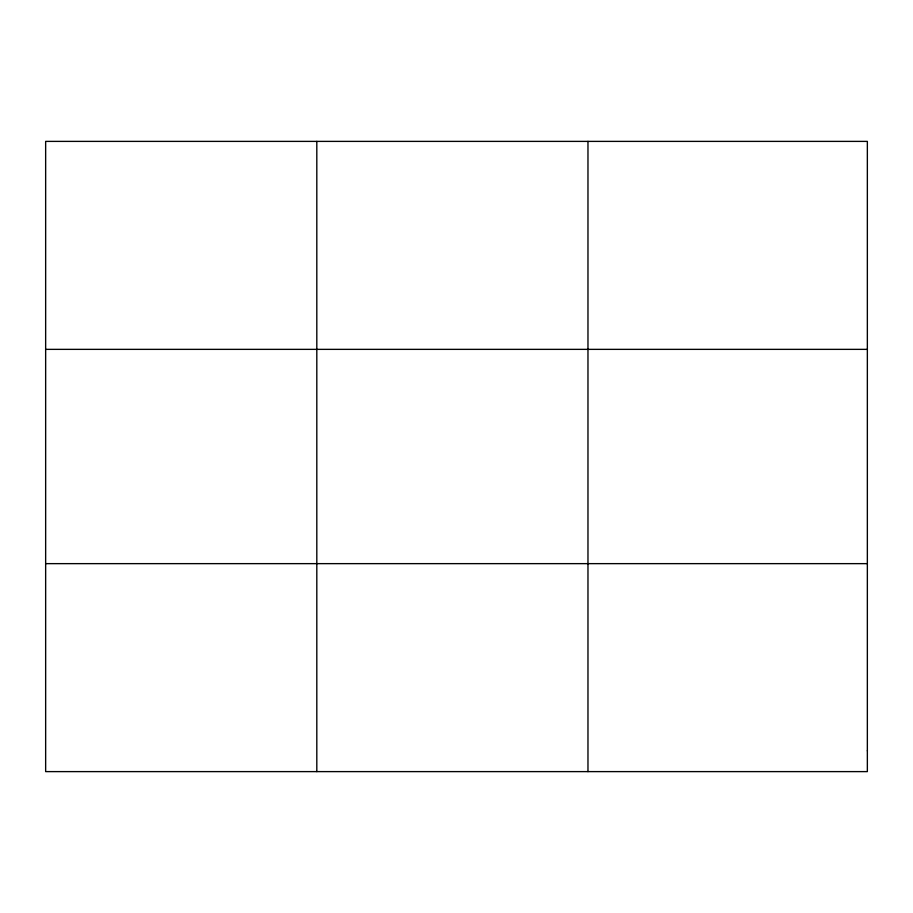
<?xml version="1.0" encoding="UTF-8"?>
<svg xmlns="http://www.w3.org/2000/svg" width="913" height="913" viewBox="0 0 913 913"><rect width="100%" height="100%" fill="white"/><g stroke="black" fill="none" stroke-linecap="round" stroke-linejoin="round"><path stroke-width="1.37" d="M316.811 771.611L316.811 141.389M587.972 771.611L587.972 141.389M45.65 349.359L867.35 349.359M45.65 563.641L867.35 563.641M867.35 750.806L867.35 771.611L45.65 771.611L45.65 141.389L867.35 141.389L867.35 750.806"/></g></svg>
